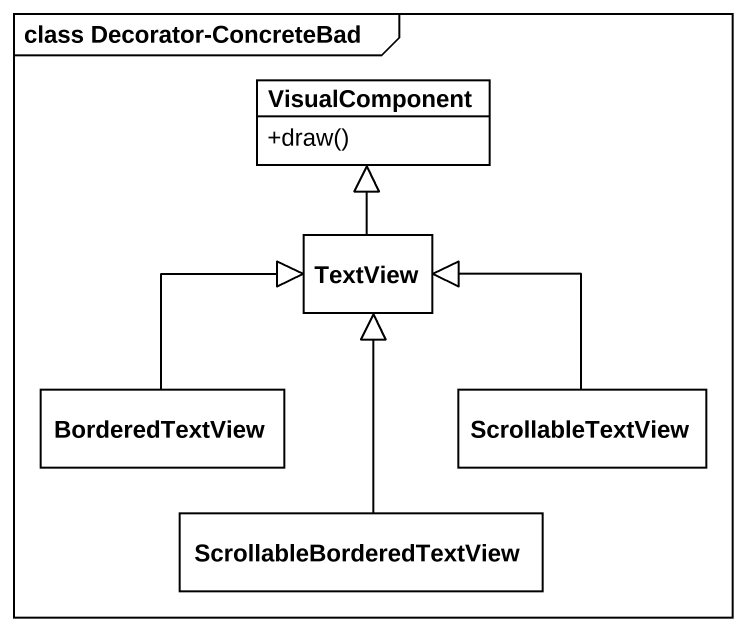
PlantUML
@startuml
mainframe class Decorator-ConcreteBad
hide circle
hide empty members
skinparam classAttributeIconSize 0
class VisualComponent {
  +draw()
}
class TextView
class BorderedTextView
class ScrollableTextView
class ScrollableBorderedTextView
TextView -up-|> VisualComponent
BorderedTextView -up-|> TextView
ScrollableTextView -up-|> TextView
ScrollableBorderedTextView -up-|> TextView
@enduml
